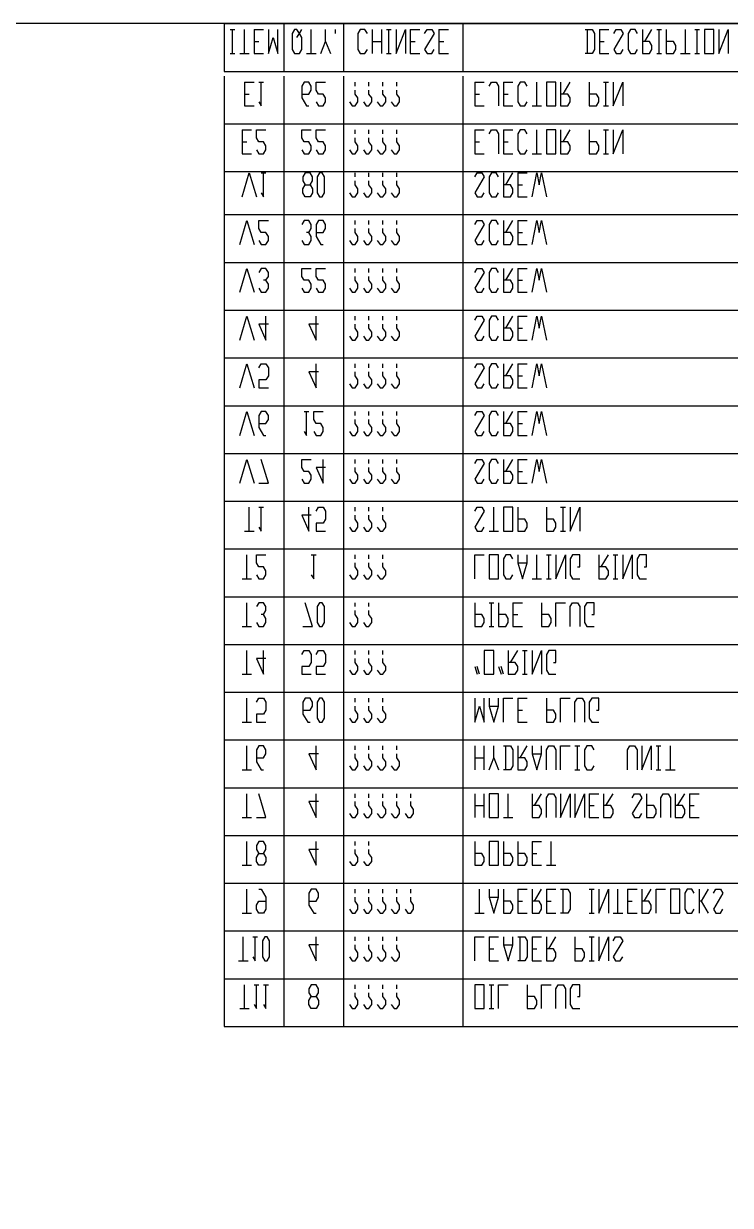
# Model space of a CAD drawing. Header units: millimetres. Extents: x -1 to 1014, y -756 to 757.
# Drawn here: x 664.6 to 760, y 597.2 to 756.7 of the extents above; entities that cross this region are included whole.
import ezdxf

# ---------------------------------------------------------------- set-up
doc = ezdxf.new("R2010")
doc.units = ezdxf.units.MM

# ---------------------------------------------------------------- blocks, each defined once
blk = doc.blocks.new('blockName2')
for points in [[(10.0392, 11.2879), (1013.96, 11.2879), (1013.96, 756.712), (10.0392, 756.712), (10.0392, 11.2879)], [(691.683, 756.712), (852.822, 756.712)], [(691.683, 756.712), (691.683, 750.267)], [(699.74, 756.712), (699.74, 750.267)], [(707.797, 756.712), (707.797, 750.267)], [(723.91, 756.712), (723.91, 750.267)], [(692.488, 755.906), (693.133, 755.906)], [(692.811, 752.684), (692.811, 755.906)], [(694.422, 752.684), (694.422, 755.906)], [(695.711, 755.906), (695.711, 752.684), (697, 752.684)], [(695.711, 755.906), (697, 755.906)], [(697.645, 755.906), (697.645, 752.684), (698.289, 754.832), (698.934, 752.684), (698.934, 755.906)], [(701.512, 754.832), (701.834, 755.369), (701.512, 755.906), (701.19, 755.906), (700.868, 755.369), (700.868, 753.221), (701.19, 752.684), (701.834, 752.684), (702.157, 753.221), (702.157, 754.832), (701.834, 755.369), (702.157, 755.906)], [(703.446, 752.684), (703.446, 755.906)], [(704.735, 752.684), (705.379, 754.295), (705.379, 755.906)], [(706.669, 755.906), (706.669, 755.369)], [(711.019, 755.369), (710.697, 755.906), (710.053, 755.906), (709.73, 755.369), (709.73, 753.221), (710.053, 752.684), (710.697, 752.684), (711.019, 753.221)], [(711.664, 755.906), (711.664, 752.684)], [(712.953, 752.684), (712.953, 755.906)], [(713.598, 755.906), (714.242, 755.906)], [(713.92, 752.684), (713.92, 755.906)], [(714.887, 755.906), (714.887, 752.684), (716.176, 755.906), (716.176, 752.684)], [(716.82, 755.906), (716.82, 752.684), (718.109, 752.684)], [(716.82, 755.906), (718.109, 755.906)], [(718.754, 755.369), (719.076, 755.906), (719.721, 755.906), (720.043, 755.369), (718.754, 753.221), (719.076, 752.684), (719.721, 752.684), (720.043, 753.221)], [(720.688, 755.906), (720.688, 752.684), (721.977, 752.684)], [(720.688, 755.906), (721.977, 755.906)], [(740.427, 755.906), (741.394, 755.906), (741.716, 755.369), (741.716, 753.221), (741.394, 752.684), (740.427, 752.684)], [(740.75, 752.684), (740.75, 755.906)], [(742.361, 755.906), (742.361, 752.684), (743.65, 752.684)], [(742.361, 755.906), (743.65, 755.906)], [(744.295, 755.369), (744.617, 755.906), (745.261, 755.906), (745.584, 755.369), (744.295, 753.221), (744.617, 752.684), (745.261, 752.684), (745.584, 753.221)], [(747.517, 755.369), (747.195, 755.906), (746.551, 755.906), (746.228, 755.369), (746.228, 753.221), (746.551, 752.684), (747.195, 752.684), (747.517, 753.221)], [(748.162, 755.906), (748.162, 752.684), (749.129, 752.684), (749.451, 753.221), (749.451, 753.758), (749.129, 754.295), (748.162, 754.295)], [(748.484, 754.295), (749.451, 755.906)], [(750.096, 755.906), (750.74, 755.906)], [(750.418, 752.684), (750.418, 755.906)], [(751.385, 755.906), (751.385, 752.684), (752.352, 752.684), (752.674, 753.221), (752.674, 753.758), (752.352, 754.295), (751.385, 754.295)], [(753.963, 752.684), (753.963, 755.906)], [(755.252, 755.906), (755.897, 755.906)], [(755.574, 752.684), (755.574, 755.906)], [(756.541, 755.906), (756.541, 752.684), (757.83, 752.684), (757.83, 755.906), (756.541, 755.906)], [(758.475, 755.906), (758.475, 752.684), (759.764, 755.906), (759.764, 752.684)], [(695.711, 754.295), (696.356, 754.295)], [(705.379, 754.295), (706.024, 752.684)], [(711.664, 754.295), (712.953, 754.295)], [(716.82, 754.295), (717.465, 754.295)], [(720.688, 754.295), (721.332, 754.295)], [(742.361, 754.295), (743.005, 754.295)], [(692.488, 752.684), (693.133, 752.684)], [(693.777, 752.684), (695.067, 752.684)], [(702.801, 752.684), (704.09, 752.684)], [(713.598, 752.684), (714.242, 752.684)], [(750.096, 752.684), (750.74, 752.684)], [(753.318, 752.684), (754.607, 752.684)], [(755.252, 752.684), (755.897, 752.684)], [(691.683, 750.267), (852.822, 750.267)], [(691.683, 749.631), (691.683, 743.185)], [(694.422, 748.825), (694.422, 745.602), (695.711, 745.602)], [(694.422, 748.825), (695.711, 748.825)], [(696.356, 746.139), (696.678, 745.602), (696.678, 748.825)], [(696.356, 748.825), (697, 748.825)], [(699.74, 749.631), (699.74, 743.185)], [(702.157, 747.214), (703.124, 747.214), (703.446, 747.751), (703.446, 748.288), (703.124, 748.825), (702.479, 748.825), (702.157, 748.288), (702.157, 746.676), (702.801, 745.602), (703.124, 745.602)], [(704.09, 746.139), (704.413, 745.602), (705.057, 745.602), (705.379, 746.139), (705.379, 746.676), (705.057, 747.214), (704.413, 747.214), (704.09, 747.751), (704.09, 748.825), (705.379, 748.825)], [(707.797, 749.631), (707.797, 743.185)], [(709.354, 748.288), (709.354, 748.825)], [(711.234, 748.288), (711.234, 748.825)], [(713.114, 748.288), (713.114, 748.825)], [(714.994, 748.288), (714.994, 748.825)], [(723.91, 749.631), (723.91, 743.185)], [(725.522, 748.825), (725.522, 745.602), (726.811, 745.602)], [(725.522, 748.825), (726.811, 748.825)], [(727.456, 748.288), (727.778, 748.825), (728.422, 748.825), (728.745, 748.288), (728.745, 745.602)], [(729.389, 748.825), (729.389, 745.602), (730.678, 745.602)], [(729.389, 748.825), (730.678, 748.825)], [(732.612, 748.288), (732.29, 748.825), (731.645, 748.825), (731.323, 748.288), (731.323, 746.139), (731.645, 745.602), (732.29, 745.602), (732.612, 746.139)], [(733.901, 745.602), (733.901, 748.825)], [(735.19, 748.825), (735.19, 745.602), (736.479, 745.602), (736.479, 748.825), (735.19, 748.825)], [(737.124, 748.825), (737.124, 745.602), (738.091, 745.602), (738.413, 746.139), (738.413, 746.676), (738.091, 747.214), (737.124, 747.214)], [(737.446, 747.214), (738.413, 748.825)], [(740.991, 748.825), (740.991, 745.602), (741.958, 745.602), (742.28, 746.139), (742.28, 746.676), (741.958, 747.214), (740.991, 747.214)], [(742.925, 748.825), (743.569, 748.825)], [(743.247, 745.602), (743.247, 748.825)], [(744.214, 748.825), (744.214, 745.602), (745.503, 748.825), (745.503, 745.602)], [(694.422, 747.214), (695.067, 747.214)], [(708.602, 746.139), (708.978, 745.602), (709.354, 745.602), (709.73, 746.139), (709.73, 746.676), (709.354, 747.214), (709.354, 747.751)], [(710.482, 746.139), (710.858, 745.602), (711.234, 745.602), (711.61, 746.139), (711.61, 746.676), (711.234, 747.214), (711.234, 747.751)], [(712.362, 746.139), (712.738, 745.602), (713.114, 745.602), (713.49, 746.139), (713.49, 746.676), (713.114, 747.214), (713.114, 747.751)], [(714.242, 746.139), (714.618, 745.602), (714.994, 745.602), (715.37, 746.139), (715.37, 746.676), (714.994, 747.214), (714.994, 747.751)], [(725.522, 747.214), (726.166, 747.214)], [(729.389, 747.214), (730.034, 747.214)], [(733.257, 745.602), (734.546, 745.602)], [(742.925, 745.602), (743.569, 745.602)], [(691.683, 743.185), (852.822, 743.185)], [(691.683, 743.185), (691.683, 736.74)], [(694.1, 742.379), (694.1, 739.157), (695.389, 739.157)], [(694.1, 742.379), (695.389, 742.379)], [(696.033, 739.694), (696.356, 739.157), (697, 739.157), (697.323, 739.694), (697.323, 740.231), (697, 740.768), (696.356, 740.768), (696.033, 741.305), (696.033, 742.379), (697.323, 742.379)], [(699.74, 743.185), (699.74, 736.74)], [(702.157, 739.694), (702.479, 739.157), (703.124, 739.157), (703.446, 739.694), (703.446, 740.231), (703.124, 740.768), (702.479, 740.768), (702.157, 741.305), (702.157, 742.379), (703.446, 742.379)], [(704.09, 739.694), (704.413, 739.157), (705.057, 739.157), (705.379, 739.694), (705.379, 740.231), (705.057, 740.768), (704.413, 740.768), (704.09, 741.305), (704.09, 742.379), (705.379, 742.379)], [(707.797, 743.185), (707.797, 736.74)], [(709.354, 741.842), (709.354, 742.379)], [(711.234, 741.842), (711.234, 742.379)], [(713.114, 741.842), (713.114, 742.379)], [(714.994, 741.842), (714.994, 742.379)], [(723.91, 743.185), (723.91, 736.74)], [(725.522, 742.379), (725.522, 739.157), (726.811, 739.157)], [(725.522, 742.379), (726.811, 742.379)], [(727.456, 741.842), (727.778, 742.379), (728.422, 742.379), (728.745, 741.842), (728.745, 739.157)], [(729.389, 742.379), (729.389, 739.157), (730.678, 739.157)], [(729.389, 742.379), (730.678, 742.379)], [(732.612, 741.842), (732.29, 742.379), (731.645, 742.379), (731.323, 741.842), (731.323, 739.694), (731.645, 739.157), (732.29, 739.157), (732.612, 739.694)], [(733.901, 739.157), (733.901, 742.379)], [(735.19, 742.379), (735.19, 739.157), (736.479, 739.157), (736.479, 742.379), (735.19, 742.379)], [(737.124, 742.379), (737.124, 739.157), (738.091, 739.157), (738.413, 739.694), (738.413, 740.231), (738.091, 740.768), (737.124, 740.768)], [(737.446, 740.768), (738.413, 742.379)], [(740.991, 742.379), (740.991, 739.157), (741.958, 739.157), (742.28, 739.694), (742.28, 740.231), (741.958, 740.768), (740.991, 740.768)], [(742.925, 742.379), (743.569, 742.379)], [(743.247, 739.157), (743.247, 742.379)], [(744.214, 742.379), (744.214, 739.157), (745.503, 742.379), (745.503, 739.157)], [(694.1, 740.768), (694.744, 740.768)], [(708.602, 739.694), (708.978, 739.157), (709.354, 739.157), (709.73, 739.694), (709.73, 740.231), (709.354, 740.768), (709.354, 741.305)], [(710.482, 739.694), (710.858, 739.157), (711.234, 739.157), (711.61, 739.694), (711.61, 740.231), (711.234, 740.768), (711.234, 741.305)], [(712.362, 739.694), (712.738, 739.157), (713.114, 739.157), (713.49, 739.694), (713.49, 740.231), (713.114, 740.768), (713.114, 741.305)], [(714.242, 739.694), (714.618, 739.157), (714.994, 739.157), (715.37, 739.694), (715.37, 740.231), (714.994, 740.768), (714.994, 741.305)], [(725.522, 740.768), (726.166, 740.768)], [(729.389, 740.768), (730.034, 740.768)], [(733.257, 739.157), (734.546, 739.157)], [(742.925, 739.157), (743.569, 739.157)], [(691.683, 737.375), (691.683, 730.93)], [(699.74, 737.375), (699.74, 730.93)], [(707.797, 737.375), (707.797, 730.93)], [(723.91, 737.375), (723.91, 730.93)], [(691.683, 736.74), (852.822, 736.74)], [(694.1, 733.347), (695.067, 736.57), (696.033, 733.347)], [(696.678, 733.884), (697, 733.347), (697, 736.57)], [(696.678, 736.57), (697.323, 736.57)], [(702.64, 736.57), (702.318, 736.033), (702.318, 735.495), (702.64, 734.958), (703.285, 734.958), (703.607, 734.421), (703.607, 733.884), (703.285, 733.347), (702.64, 733.347), (702.318, 733.884), (702.318, 734.421), (702.64, 734.958)], [(703.285, 734.958), (703.607, 735.495), (703.607, 736.033), (703.285, 736.57), (702.64, 736.57)], [(704.574, 736.57), (704.252, 736.033), (704.252, 733.884), (704.574, 733.347), (704.896, 733.347), (705.218, 733.884), (705.218, 736.033), (704.896, 736.57), (704.574, 736.57)], [(708.602, 733.884), (708.978, 733.347), (709.354, 733.347), (709.73, 733.884), (709.73, 734.421), (709.354, 734.958), (709.354, 735.495)], [(709.354, 736.033), (709.354, 736.57)], [(710.482, 733.884), (710.858, 733.347), (711.234, 733.347), (711.61, 733.884), (711.61, 734.421), (711.234, 734.958), (711.234, 735.495)], [(711.234, 736.033), (711.234, 736.57)], [(712.362, 733.884), (712.738, 733.347), (713.114, 733.347), (713.49, 733.884), (713.49, 734.421), (713.114, 734.958), (713.114, 735.495)], [(713.114, 736.033), (713.114, 736.57)], [(714.242, 733.884), (714.618, 733.347), (714.994, 733.347), (715.37, 733.884), (715.37, 734.421), (714.994, 734.958), (714.994, 735.495)], [(714.994, 736.033), (714.994, 736.57)], [(725.522, 736.033), (725.844, 736.57), (726.489, 736.57), (726.811, 736.033), (725.522, 733.884), (725.844, 733.347), (726.489, 733.347), (726.811, 733.884)], [(728.745, 736.033), (728.422, 736.57), (727.778, 736.57), (727.456, 736.033), (727.456, 733.884), (727.778, 733.347), (728.422, 733.347), (728.745, 733.884)], [(729.389, 736.57), (729.389, 733.347), (730.356, 733.347), (730.678, 733.884), (730.678, 734.421), (730.356, 734.958), (729.389, 734.958)], [(729.711, 734.958), (730.678, 736.57)], [(731.323, 736.57), (731.323, 733.347), (732.612, 733.347)], [(731.323, 736.57), (732.612, 736.57)], [(733.257, 733.347), (733.901, 736.57), (734.223, 734.958), (734.546, 736.57), (735.19, 733.347)], [(731.323, 734.958), (731.967, 734.958)], [(691.683, 730.93), (852.822, 730.93)], [(691.683, 730.93), (691.683, 724.484)], [(699.74, 730.93), (699.74, 724.484)], [(707.797, 730.93), (707.797, 724.484)], [(723.91, 730.93), (723.91, 724.484)], [(693.777, 726.901), (694.744, 730.124), (695.711, 726.901)], [(696.356, 727.439), (696.678, 726.901), (697.323, 726.901), (697.645, 727.439), (697.645, 727.976), (697.323, 728.513), (696.678, 728.513), (696.356, 729.05), (696.356, 730.124), (697.645, 730.124)], [(703.124, 728.513), (703.446, 729.05), (703.446, 729.587), (703.124, 730.124), (702.479, 730.124), (702.157, 729.587)], [(704.09, 728.513), (705.057, 728.513), (705.379, 729.05), (705.379, 729.587), (705.057, 730.124), (704.413, 730.124), (704.09, 729.587), (704.09, 727.976), (704.735, 726.901), (705.057, 726.901)], [(708.602, 727.439), (708.978, 726.901), (709.354, 726.901), (709.73, 727.439), (709.73, 727.976), (709.354, 728.513), (709.354, 729.05)], [(709.354, 729.587), (709.354, 730.124)], [(710.482, 727.439), (710.858, 726.901), (711.234, 726.901), (711.61, 727.439), (711.61, 727.976), (711.234, 728.513), (711.234, 729.05)], [(711.234, 729.587), (711.234, 730.124)], [(712.362, 727.439), (712.738, 726.901), (713.114, 726.901), (713.49, 727.439), (713.49, 727.976), (713.114, 728.513), (713.114, 729.05)], [(713.114, 729.587), (713.114, 730.124)], [(714.242, 727.439), (714.618, 726.901), (714.994, 726.901), (715.37, 727.439), (715.37, 727.976), (714.994, 728.513), (714.994, 729.05)], [(714.994, 729.587), (714.994, 730.124)], [(725.522, 729.587), (725.844, 730.124), (726.489, 730.124), (726.811, 729.587), (725.522, 727.439), (725.844, 726.901), (726.489, 726.901), (726.811, 727.439)], [(728.745, 729.587), (728.422, 730.124), (727.778, 730.124), (727.456, 729.587), (727.456, 727.439), (727.778, 726.901), (728.422, 726.901), (728.745, 727.439)], [(729.389, 730.124), (729.389, 726.901), (730.356, 726.901), (730.678, 727.439), (730.678, 727.976), (730.356, 728.513), (729.389, 728.513)], [(729.711, 728.513), (730.678, 730.124)], [(731.323, 730.124), (731.323, 726.901), (732.612, 726.901)], [(731.323, 730.124), (732.612, 730.124)], [(733.257, 726.901), (733.901, 730.124), (734.223, 728.513), (734.546, 730.124), (735.19, 726.901)], [(702.157, 727.439), (702.479, 726.901), (703.124, 726.901), (703.446, 727.439), (703.446, 727.976), (703.124, 728.513), (702.801, 728.513)], [(731.323, 728.513), (731.967, 728.513)], [(691.683, 724.484), (852.822, 724.484)], [(691.683, 724.484), (691.683, 718.039)], [(699.74, 724.484), (699.74, 718.039)], [(707.797, 724.484), (707.797, 718.039)], [(723.91, 724.484), (723.91, 718.039)], [(693.777, 720.456), (694.744, 723.679), (695.711, 720.456)], [(697.323, 722.067), (697.645, 722.604), (697.645, 723.141), (697.323, 723.679), (696.678, 723.679), (696.356, 723.141)], [(702.157, 720.993), (702.479, 720.456), (703.124, 720.456), (703.446, 720.993), (703.446, 721.53), (703.124, 722.067), (702.479, 722.067), (702.157, 722.604), (702.157, 723.679), (703.446, 723.679)], [(704.09, 720.993), (704.413, 720.456), (705.057, 720.456), (705.379, 720.993), (705.379, 721.53), (705.057, 722.067), (704.413, 722.067), (704.09, 722.604), (704.09, 723.679), (705.379, 723.679)], [(708.602, 720.993), (708.978, 720.456), (709.354, 720.456), (709.73, 720.993), (709.73, 721.53), (709.354, 722.067), (709.354, 722.604)], [(709.354, 723.141), (709.354, 723.679)], [(710.482, 720.993), (710.858, 720.456), (711.234, 720.456), (711.61, 720.993), (711.61, 721.53), (711.234, 722.067), (711.234, 722.604)], [(711.234, 723.141), (711.234, 723.679)], [(712.362, 720.993), (712.738, 720.456), (713.114, 720.456), (713.49, 720.993), (713.49, 721.53), (713.114, 722.067), (713.114, 722.604)], [(713.114, 723.141), (713.114, 723.679)], [(714.242, 720.993), (714.618, 720.456), (714.994, 720.456), (715.37, 720.993), (715.37, 721.53), (714.994, 722.067), (714.994, 722.604)], [(714.994, 723.141), (714.994, 723.679)], [(725.522, 723.141), (725.844, 723.679), (726.489, 723.679), (726.811, 723.141), (725.522, 720.993), (725.844, 720.456), (726.489, 720.456), (726.811, 720.993)], [(728.745, 723.141), (728.422, 723.679), (727.778, 723.679), (727.456, 723.141), (727.456, 720.993), (727.778, 720.456), (728.422, 720.456), (728.745, 720.993)], [(729.389, 723.679), (729.389, 720.456), (730.356, 720.456), (730.678, 720.993), (730.678, 721.53), (730.356, 722.067), (729.389, 722.067)], [(729.711, 722.067), (730.678, 723.679)], [(731.323, 723.679), (731.323, 720.456), (732.612, 720.456)], [(731.323, 723.679), (732.612, 723.679)], [(733.257, 720.456), (733.901, 723.679), (734.223, 722.067), (734.546, 723.679), (735.19, 720.456)], [(696.356, 720.993), (696.678, 720.456), (697.323, 720.456), (697.645, 720.993), (697.645, 721.53), (697.323, 722.067), (697, 722.067)], [(731.323, 722.067), (731.967, 722.067)], [(691.683, 718.039), (852.822, 718.039)], [(691.683, 718.039), (691.683, 711.593)], [(699.74, 718.039), (699.74, 711.593)], [(707.797, 718.039), (707.797, 711.593)], [(723.91, 718.039), (723.91, 711.593)], [(693.777, 714.01), (694.744, 717.233), (695.711, 714.01)], [(697.645, 716.159), (696.356, 716.159), (697.323, 714.01), (697.323, 717.233)], [(704.413, 716.159), (703.124, 716.159), (704.09, 714.01), (704.09, 717.233)], [(708.602, 714.547), (708.978, 714.01), (709.354, 714.01), (709.73, 714.547), (709.73, 715.085), (709.354, 715.622), (709.354, 716.159)], [(709.354, 716.696), (709.354, 717.233)], [(710.482, 714.547), (710.858, 714.01), (711.234, 714.01), (711.61, 714.547), (711.61, 715.085), (711.234, 715.622), (711.234, 716.159)], [(711.234, 716.696), (711.234, 717.233)], [(712.362, 714.547), (712.738, 714.01), (713.114, 714.01), (713.49, 714.547), (713.49, 715.085), (713.114, 715.622), (713.114, 716.159)], [(713.114, 716.696), (713.114, 717.233)], [(714.242, 714.547), (714.618, 714.01), (714.994, 714.01), (715.37, 714.547), (715.37, 715.085), (714.994, 715.622), (714.994, 716.159)], [(714.994, 716.696), (714.994, 717.233)], [(725.522, 716.696), (725.844, 717.233), (726.489, 717.233), (726.811, 716.696), (725.522, 714.547), (725.844, 714.01), (726.489, 714.01), (726.811, 714.547)], [(728.745, 716.696), (728.422, 717.233), (727.778, 717.233), (727.456, 716.696), (727.456, 714.547), (727.778, 714.01), (728.422, 714.01), (728.745, 714.547)], [(729.389, 717.233), (729.389, 714.01), (730.356, 714.01), (730.678, 714.547), (730.678, 715.085), (730.356, 715.622), (729.389, 715.622)], [(729.711, 715.622), (730.678, 717.233)], [(731.323, 717.233), (731.323, 714.01), (732.612, 714.01)], [(731.323, 717.233), (732.612, 717.233)], [(733.257, 714.01), (733.901, 717.233), (734.223, 715.622), (734.546, 717.233), (735.19, 714.01)], [(731.323, 715.622), (731.967, 715.622)], [(691.683, 711.593), (852.822, 711.593)], [(691.683, 711.593), (691.683, 705.148)], [(699.74, 711.593), (699.74, 705.148)], [(707.797, 711.593), (707.797, 705.148)], [(723.91, 711.593), (723.91, 705.148)], [(693.777, 707.565), (694.744, 710.787), (695.711, 707.565)], [(696.356, 710.25), (696.678, 710.787), (697.323, 710.787), (697.645, 710.25), (697.645, 709.176), (697.323, 708.639), (696.356, 708.639), (696.356, 707.565), (697.645, 707.565)], [(704.413, 709.713), (703.124, 709.713), (704.09, 707.565), (704.09, 710.787)], [(709.354, 710.25), (709.354, 710.787)], [(711.234, 710.25), (711.234, 710.787)], [(713.114, 710.25), (713.114, 710.787)], [(714.994, 710.25), (714.994, 710.787)], [(725.522, 710.25), (725.844, 710.787), (726.489, 710.787), (726.811, 710.25), (725.522, 708.102), (725.844, 707.565), (726.489, 707.565), (726.811, 708.102)], [(728.745, 710.25), (728.422, 710.787), (727.778, 710.787), (727.456, 710.25), (727.456, 708.102), (727.778, 707.565), (728.422, 707.565), (728.745, 708.102)], [(729.389, 710.787), (729.389, 707.565), (730.356, 707.565), (730.678, 708.102), (730.678, 708.639), (730.356, 709.176), (729.389, 709.176)], [(729.711, 709.176), (730.678, 710.787)], [(731.323, 710.787), (731.323, 707.565), (732.612, 707.565)], [(731.323, 710.787), (732.612, 710.787)], [(733.257, 707.565), (733.901, 710.787), (734.223, 709.176), (734.546, 710.787), (735.19, 707.565)], [(708.602, 708.102), (708.978, 707.565), (709.354, 707.565), (709.73, 708.102), (709.73, 708.639), (709.354, 709.176), (709.354, 709.713)], [(710.482, 708.102), (710.858, 707.565), (711.234, 707.565), (711.61, 708.102), (711.61, 708.639), (711.234, 709.176), (711.234, 709.713)], [(712.362, 708.102), (712.738, 707.565), (713.114, 707.565), (713.49, 708.102), (713.49, 708.639), (713.114, 709.176), (713.114, 709.713)], [(714.242, 708.102), (714.618, 707.565), (714.994, 707.565), (715.37, 708.102), (715.37, 708.639), (714.994, 709.176), (714.994, 709.713)], [(731.323, 709.176), (731.967, 709.176)], [(691.683, 705.148), (852.822, 705.148)], [(691.683, 705.148), (691.683, 698.702)], [(699.74, 705.148), (699.74, 698.702)], [(707.797, 705.148), (707.797, 698.702)], [(723.91, 705.148), (723.91, 698.702)], [(693.777, 701.119), (694.744, 704.342), (695.711, 701.119)], [(696.356, 702.731), (697.323, 702.731), (697.645, 703.268), (697.645, 703.805), (697.323, 704.342), (696.678, 704.342), (696.356, 703.805), (696.356, 702.193), (697, 701.119), (697.323, 701.119)], [(702.479, 701.656), (702.801, 701.119), (702.801, 704.342)], [(702.479, 704.342), (703.124, 704.342)], [(703.768, 701.656), (704.09, 701.119), (704.735, 701.119), (705.057, 701.656), (705.057, 702.193), (704.735, 702.731), (704.09, 702.731), (703.768, 703.268), (703.768, 704.342), (705.057, 704.342)], [(709.354, 703.805), (709.354, 704.342)], [(711.234, 703.805), (711.234, 704.342)], [(713.114, 703.805), (713.114, 704.342)], [(714.994, 703.805), (714.994, 704.342)], [(725.522, 703.805), (725.844, 704.342), (726.489, 704.342), (726.811, 703.805), (725.522, 701.656), (725.844, 701.119), (726.489, 701.119), (726.811, 701.656)], [(728.745, 703.805), (728.422, 704.342), (727.778, 704.342), (727.456, 703.805), (727.456, 701.656), (727.778, 701.119), (728.422, 701.119), (728.745, 701.656)], [(729.389, 704.342), (729.389, 701.119), (730.356, 701.119), (730.678, 701.656), (730.678, 702.193), (730.356, 702.731), (729.389, 702.731)], [(729.711, 702.731), (730.678, 704.342)], [(731.323, 704.342), (731.323, 701.119), (732.612, 701.119)], [(731.323, 704.342), (732.612, 704.342)], [(733.257, 701.119), (733.901, 704.342), (734.223, 702.731), (734.546, 704.342), (735.19, 701.119)], [(708.602, 701.656), (708.978, 701.119), (709.354, 701.119), (709.73, 701.656), (709.73, 702.193), (709.354, 702.731), (709.354, 703.268)], [(710.482, 701.656), (710.858, 701.119), (711.234, 701.119), (711.61, 701.656), (711.61, 702.193), (711.234, 702.731), (711.234, 703.268)], [(712.362, 701.656), (712.738, 701.119), (713.114, 701.119), (713.49, 701.656), (713.49, 702.193), (713.114, 702.731), (713.114, 703.268)], [(714.242, 701.656), (714.618, 701.119), (714.994, 701.119), (715.37, 701.656), (715.37, 702.193), (714.994, 702.731), (714.994, 703.268)], [(731.323, 702.731), (731.967, 702.731)], [(691.683, 698.702), (691.683, 692.256)], [(691.683, 698.702), (852.822, 698.702)], [(699.74, 698.702), (699.74, 692.256)], [(707.797, 698.702), (707.797, 692.256)], [(723.91, 698.702), (723.91, 692.256)], [(693.777, 694.674), (694.744, 697.896), (695.711, 694.674)], [(696.356, 694.674), (697.645, 694.674), (696.678, 697.896)], [(702.157, 695.211), (702.479, 694.674), (703.124, 694.674), (703.446, 695.211), (703.446, 695.748), (703.124, 696.285), (702.479, 696.285), (702.157, 696.822), (702.157, 697.896), (703.446, 697.896)], [(705.379, 696.822), (704.09, 696.822), (705.057, 694.674), (705.057, 697.896)], [(709.354, 697.359), (709.354, 697.896)], [(711.234, 697.359), (711.234, 697.896)], [(713.114, 697.359), (713.114, 697.896)], [(714.994, 697.359), (714.994, 697.896)], [(725.522, 697.359), (725.844, 697.896), (726.489, 697.896), (726.811, 697.359), (725.522, 695.211), (725.844, 694.674), (726.489, 694.674), (726.811, 695.211)], [(728.745, 697.359), (728.422, 697.896), (727.778, 697.896), (727.456, 697.359), (727.456, 695.211), (727.778, 694.674), (728.422, 694.674), (728.745, 695.211)], [(729.389, 697.896), (729.389, 694.674), (730.356, 694.674), (730.678, 695.211), (730.678, 695.748), (730.356, 696.285), (729.389, 696.285)], [(729.711, 696.285), (730.678, 697.896)], [(731.323, 697.896), (731.323, 694.674), (732.612, 694.674)], [(731.323, 697.896), (732.612, 697.896)], [(733.257, 694.674), (733.901, 697.896), (734.223, 696.285), (734.546, 697.896), (735.19, 694.674)], [(708.602, 695.211), (708.978, 694.674), (709.354, 694.674), (709.73, 695.211), (709.73, 695.748), (709.354, 696.285), (709.354, 696.822)], [(710.482, 695.211), (710.858, 694.674), (711.234, 694.674), (711.61, 695.211), (711.61, 695.748), (711.234, 696.285), (711.234, 696.822)], [(712.362, 695.211), (712.738, 694.674), (713.114, 694.674), (713.49, 695.211), (713.49, 695.748), (713.114, 696.285), (713.114, 696.822)], [(714.242, 695.211), (714.618, 694.674), (714.994, 694.674), (715.37, 695.211), (715.37, 695.748), (714.994, 696.285), (714.994, 696.822)], [(731.323, 696.285), (731.967, 696.285)], [(691.683, 692.256), (852.822, 692.256)], [(691.683, 692.256), (691.683, 685.811)], [(699.74, 692.256), (699.74, 685.811)], [(707.797, 692.256), (707.797, 685.811)], [(723.91, 692.256), (723.91, 685.811)], [(695.067, 688.228), (695.067, 691.451)], [(696.356, 688.765), (696.678, 688.228), (696.678, 691.451)], [(696.356, 691.451), (697, 691.451)], [(703.446, 690.377), (702.157, 690.377), (703.124, 688.228), (703.124, 691.451)], [(704.09, 690.914), (704.413, 691.451), (705.057, 691.451), (705.379, 690.914), (705.379, 689.839), (705.057, 689.302), (704.09, 689.302), (704.09, 688.228), (705.379, 688.228)], [(709.354, 690.914), (709.354, 691.451)], [(711.234, 690.914), (711.234, 691.451)], [(713.114, 690.914), (713.114, 691.451)], [(725.522, 690.914), (725.844, 691.451), (726.489, 691.451), (726.811, 690.914), (725.522, 688.765), (725.844, 688.228), (726.489, 688.228), (726.811, 688.765)], [(728.1, 688.228), (728.1, 691.451)], [(729.389, 691.451), (729.389, 688.228), (730.678, 688.228), (730.678, 691.451), (729.389, 691.451)], [(731.323, 691.451), (731.323, 688.228), (732.29, 688.228), (732.612, 688.765), (732.612, 689.302), (732.29, 689.839), (731.323, 689.839)], [(735.19, 691.451), (735.19, 688.228), (736.157, 688.228), (736.479, 688.765), (736.479, 689.302), (736.157, 689.839), (735.19, 689.839)], [(737.124, 691.451), (737.768, 691.451)], [(737.446, 688.228), (737.446, 691.451)], [(738.413, 691.451), (738.413, 688.228), (739.702, 691.451), (739.702, 688.228)], [(708.602, 688.765), (708.978, 688.228), (709.354, 688.228), (709.73, 688.765), (709.73, 689.302), (709.354, 689.839), (709.354, 690.377)], [(710.482, 688.765), (710.858, 688.228), (711.234, 688.228), (711.61, 688.765), (711.61, 689.302), (711.234, 689.839), (711.234, 690.377)], [(712.362, 688.765), (712.738, 688.228), (713.114, 688.228), (713.49, 688.765), (713.49, 689.302), (713.114, 689.839), (713.114, 690.377)], [(694.422, 688.228), (695.711, 688.228)], [(727.456, 688.228), (728.745, 688.228)], [(737.124, 688.228), (737.768, 688.228)], [(691.683, 685.811), (691.683, 679.365)], [(691.683, 685.811), (852.822, 685.811)], [(694.744, 681.782), (694.744, 685.005)], [(696.033, 682.32), (696.356, 681.782), (697, 681.782), (697.323, 682.32), (697.323, 682.857), (697, 683.394), (696.356, 683.394), (696.033, 683.931), (696.033, 685.005), (697.323, 685.005)], [(699.74, 685.811), (699.74, 679.365)], [(703.446, 682.32), (703.768, 681.782), (703.768, 685.005)], [(703.446, 685.005), (704.09, 685.005)], [(707.797, 685.811), (707.797, 679.365)], [(709.354, 684.468), (709.354, 685.005)], [(711.234, 684.468), (711.234, 685.005)], [(713.114, 684.468), (713.114, 685.005)], [(723.91, 685.811), (723.91, 679.365)], [(725.522, 681.782), (725.522, 685.005), (726.811, 685.005)], [(727.456, 685.005), (727.456, 681.782), (728.745, 681.782), (728.745, 685.005), (727.456, 685.005)], [(730.678, 684.468), (730.356, 685.005), (729.711, 685.005), (729.389, 684.468), (729.389, 682.32), (729.711, 681.782), (730.356, 681.782), (730.678, 682.32)], [(731.323, 685.005), (731.323, 683.931), (731.967, 681.782), (732.612, 683.931), (732.612, 685.005)], [(733.901, 681.782), (733.901, 685.005)], [(735.19, 685.005), (735.835, 685.005)], [(735.513, 681.782), (735.513, 685.005)], [(736.479, 685.005), (736.479, 681.782), (737.768, 685.005), (737.768, 681.782)], [(739.38, 683.394), (739.702, 683.394), (739.702, 685.005), (738.735, 685.005), (738.413, 684.468), (738.413, 682.32), (738.735, 681.782), (739.702, 681.782)], [(742.28, 685.005), (742.28, 681.782), (743.247, 681.782), (743.569, 682.32), (743.569, 682.857), (743.247, 683.394), (742.28, 683.394)], [(742.603, 683.394), (743.569, 685.005)], [(744.214, 685.005), (744.859, 685.005)], [(744.536, 681.782), (744.536, 685.005)], [(745.503, 685.005), (745.503, 681.782), (746.792, 685.005), (746.792, 681.782)], [(748.404, 683.394), (748.726, 683.394), (748.726, 685.005), (747.759, 685.005), (747.437, 684.468), (747.437, 682.32), (747.759, 681.782), (748.726, 681.782)], [(708.602, 682.32), (708.978, 681.782), (709.354, 681.782), (709.73, 682.32), (709.73, 682.857), (709.354, 683.394), (709.354, 683.931)], [(710.482, 682.32), (710.858, 681.782), (711.234, 681.782), (711.61, 682.32), (711.61, 682.857), (711.234, 683.394), (711.234, 683.931)], [(712.362, 682.32), (712.738, 681.782), (713.114, 681.782), (713.49, 682.32), (713.49, 682.857), (713.114, 683.394), (713.114, 683.931)], [(731.323, 683.931), (732.612, 683.931)], [(694.1, 681.782), (695.389, 681.782)], [(733.257, 681.782), (734.546, 681.782)], [(735.19, 681.782), (735.835, 681.782)], [(744.214, 681.782), (744.859, 681.782)], [(691.683, 679.365), (691.683, 672.92)], [(691.683, 679.365), (852.822, 679.365)], [(694.744, 675.337), (694.744, 678.56)], [(697, 676.948), (697.323, 677.485), (697.323, 678.023), (697, 678.56), (696.356, 678.56), (696.033, 678.023)], [(699.74, 679.365), (699.74, 672.92)], [(702.318, 675.337), (703.607, 675.337), (702.64, 678.56)], [(704.574, 678.56), (704.252, 678.023), (704.252, 675.874), (704.574, 675.337), (704.896, 675.337), (705.218, 675.874), (705.218, 678.023), (704.896, 678.56), (704.574, 678.56)], [(707.797, 679.365), (707.797, 672.92)], [(709.354, 678.023), (709.354, 678.56)], [(711.234, 678.023), (711.234, 678.56)], [(723.91, 679.365), (723.91, 672.92)], [(725.522, 678.56), (725.522, 675.337), (726.489, 675.337), (726.811, 675.874), (726.811, 676.411), (726.489, 676.948), (725.522, 676.948)], [(727.456, 678.56), (728.1, 678.56)], [(727.778, 675.337), (727.778, 678.56)], [(728.745, 678.56), (728.745, 675.337), (729.711, 675.337), (730.034, 675.874), (730.034, 676.411), (729.711, 676.948), (728.745, 676.948)], [(730.678, 678.56), (730.678, 675.337), (731.967, 675.337)], [(730.678, 678.56), (731.967, 678.56)], [(734.546, 678.56), (734.546, 675.337), (735.513, 675.337), (735.835, 675.874), (735.835, 676.411), (735.513, 676.948), (734.546, 676.948)], [(736.479, 675.337), (736.479, 678.56), (737.768, 678.56)], [(738.413, 675.337), (738.413, 678.023), (738.735, 678.56), (739.38, 678.56), (739.702, 678.023), (739.702, 675.337)], [(741.314, 676.948), (741.636, 676.948), (741.636, 678.56), (740.669, 678.56), (740.347, 678.023), (740.347, 675.874), (740.669, 675.337), (741.636, 675.337)], [(696.033, 675.874), (696.356, 675.337), (697, 675.337), (697.323, 675.874), (697.323, 676.411), (697, 676.948), (696.678, 676.948)], [(708.602, 675.874), (708.978, 675.337), (709.354, 675.337), (709.73, 675.874), (709.73, 676.411), (709.354, 676.948), (709.354, 677.485)], [(710.482, 675.874), (710.858, 675.337), (711.234, 675.337), (711.61, 675.874), (711.61, 676.411), (711.234, 676.948), (711.234, 677.485)], [(730.678, 676.948), (731.323, 676.948)], [(694.1, 675.337), (695.389, 675.337)], [(727.456, 675.337), (728.1, 675.337)], [(691.683, 672.92), (691.683, 666.474)], [(691.683, 672.92), (852.822, 672.92)], [(694.744, 668.891), (694.744, 672.114)], [(697.323, 671.04), (696.033, 671.04), (697, 668.891), (697, 672.114)], [(699.74, 672.92), (699.74, 666.474)], [(702.157, 671.577), (702.479, 672.114), (703.124, 672.114), (703.446, 671.577), (703.446, 670.503), (703.124, 669.966), (702.157, 669.966), (702.157, 668.891), (703.446, 668.891)], [(704.09, 671.577), (704.413, 672.114), (705.057, 672.114), (705.379, 671.577), (705.379, 670.503), (705.057, 669.966), (704.09, 669.966), (704.09, 668.891), (705.379, 668.891)], [(707.797, 672.92), (707.797, 666.474)], [(709.354, 671.577), (709.354, 672.114)], [(711.234, 671.577), (711.234, 672.114)], [(713.114, 671.577), (713.114, 672.114)], [(723.91, 672.92), (723.91, 666.474)], [(726.811, 672.114), (726.811, 668.891), (728.1, 668.891), (728.1, 672.114), (726.811, 672.114)], [(730.034, 672.114), (730.034, 668.891), (731.001, 668.891), (731.323, 669.428), (731.323, 669.966), (731.001, 670.503), (730.034, 670.503)], [(730.356, 670.503), (731.323, 672.114)], [(731.967, 672.114), (732.612, 672.114)], [(732.29, 668.891), (732.29, 672.114)], [(733.257, 672.114), (733.257, 668.891), (734.546, 672.114), (734.546, 668.891)], [(736.157, 670.503), (736.479, 670.503), (736.479, 672.114), (735.513, 672.114), (735.19, 671.577), (735.19, 669.428), (735.513, 668.891), (736.479, 668.891)], [(708.602, 669.428), (708.978, 668.891), (709.354, 668.891), (709.73, 669.428), (709.73, 669.966), (709.354, 670.503), (709.354, 671.04)], [(710.482, 669.428), (710.858, 668.891), (711.234, 668.891), (711.61, 669.428), (711.61, 669.966), (711.234, 670.503), (711.234, 671.04)], [(712.362, 669.428), (712.738, 668.891), (713.114, 668.891), (713.49, 669.428), (713.49, 669.966), (713.114, 670.503), (713.114, 671.04)], [(725.522, 669.966), (725.844, 668.891)], [(726.166, 668.891), (725.844, 669.966)], [(728.745, 669.966), (729.067, 668.891)], [(729.389, 668.891), (729.067, 669.966)], [(694.1, 668.891), (695.389, 668.891)], [(731.967, 668.891), (732.612, 668.891)], [(691.683, 666.474), (852.822, 666.474)], [(691.683, 666.474), (691.683, 660.029)], [(694.744, 662.446), (694.744, 665.669)], [(696.033, 665.131), (696.356, 665.669), (697, 665.669), (697.323, 665.131), (697.323, 664.057), (697, 663.52), (696.033, 663.52), (696.033, 662.446), (697.323, 662.446)], [(699.74, 666.474), (699.74, 660.029)], [(702.318, 664.057), (703.285, 664.057), (703.607, 664.594), (703.607, 665.131), (703.285, 665.669), (702.64, 665.669), (702.318, 665.131), (702.318, 663.52), (702.962, 662.446), (703.285, 662.446)], [(704.574, 665.669), (704.252, 665.131), (704.252, 662.983), (704.574, 662.446), (704.896, 662.446), (705.218, 662.983), (705.218, 665.131), (704.896, 665.669), (704.574, 665.669)], [(707.797, 666.474), (707.797, 660.029)], [(709.354, 665.131), (709.354, 665.669)], [(711.234, 665.131), (711.234, 665.669)], [(713.114, 665.131), (713.114, 665.669)], [(723.91, 666.474), (723.91, 660.029)], [(725.522, 665.669), (725.522, 662.446), (726.166, 664.594), (726.811, 662.446), (726.811, 665.669)], [(727.456, 665.669), (727.456, 664.594), (728.1, 662.446), (728.745, 664.594), (728.745, 665.669)], [(729.389, 662.446), (729.389, 665.669), (730.678, 665.669)], [(731.323, 665.669), (731.323, 662.446), (732.612, 662.446)], [(731.323, 665.669), (732.612, 665.669)], [(735.19, 665.669), (735.19, 662.446), (736.157, 662.446), (736.479, 662.983), (736.479, 663.52), (736.157, 664.057), (735.19, 664.057)], [(737.124, 662.446), (737.124, 665.669), (738.413, 665.669)], [(739.058, 662.446), (739.058, 665.131), (739.38, 665.669), (740.024, 665.669), (740.347, 665.131), (740.347, 662.446)], [(741.958, 664.057), (742.28, 664.057), (742.28, 665.669), (741.314, 665.669), (740.991, 665.131), (740.991, 662.983), (741.314, 662.446), (742.28, 662.446)], [(708.602, 662.983), (708.978, 662.446), (709.354, 662.446), (709.73, 662.983), (709.73, 663.52), (709.354, 664.057), (709.354, 664.594)], [(710.482, 662.983), (710.858, 662.446), (711.234, 662.446), (711.61, 662.983), (711.61, 663.52), (711.234, 664.057), (711.234, 664.594)], [(712.362, 662.983), (712.738, 662.446), (713.114, 662.446), (713.49, 662.983), (713.49, 663.52), (713.114, 664.057), (713.114, 664.594)], [(727.456, 664.594), (728.745, 664.594)], [(731.323, 664.057), (731.967, 664.057)], [(694.1, 662.446), (695.389, 662.446)], [(691.683, 660.029), (852.822, 660.029)], [(691.683, 660.029), (691.683, 653.583)], [(694.744, 656), (694.744, 659.223)], [(696.033, 657.612), (697, 657.612), (697.323, 658.149), (697.323, 658.686), (697, 659.223), (696.356, 659.223), (696.033, 658.686), (696.033, 657.074), (696.678, 656), (697, 656)], [(699.74, 660.029), (699.74, 653.583)], [(704.413, 658.149), (703.124, 658.149), (704.09, 656), (704.09, 659.223)], [(707.797, 660.029), (707.797, 653.583)], [(709.354, 658.686), (709.354, 659.223)], [(711.234, 658.686), (711.234, 659.223)], [(713.114, 658.686), (713.114, 659.223)], [(714.994, 658.686), (714.994, 659.223)], [(723.91, 660.029), (723.91, 653.583)], [(725.522, 659.223), (725.522, 656)], [(726.811, 656), (726.811, 659.223)], [(727.456, 656), (728.1, 657.612), (728.1, 659.223)], [(729.389, 659.223), (730.356, 659.223), (730.678, 658.686), (730.678, 656.537), (730.356, 656), (729.389, 656)], [(729.711, 656), (729.711, 659.223)], [(731.323, 659.223), (731.323, 656), (732.29, 656), (732.612, 656.537), (732.612, 657.074), (732.29, 657.612), (731.323, 657.612)], [(731.645, 657.612), (732.612, 659.223)], [(733.257, 659.223), (733.257, 658.149), (733.901, 656), (734.546, 658.149), (734.546, 659.223)], [(735.19, 656), (735.19, 658.686), (735.513, 659.223), (736.157, 659.223), (736.479, 658.686), (736.479, 656)], [(737.124, 656), (737.124, 659.223), (738.413, 659.223)], [(739.058, 659.223), (739.702, 659.223)], [(739.38, 656), (739.38, 659.223)], [(741.636, 658.686), (741.314, 659.223), (740.669, 659.223), (740.347, 658.686), (740.347, 656.537), (740.669, 656), (741.314, 656), (741.636, 656.537)], [(746.148, 656), (746.148, 658.686), (746.47, 659.223), (747.115, 659.223), (747.437, 658.686), (747.437, 656)], [(748.081, 659.223), (748.081, 656), (749.37, 659.223), (749.37, 656)], [(750.015, 659.223), (750.66, 659.223)], [(750.337, 656), (750.337, 659.223)], [(751.949, 656), (751.949, 659.223)], [(708.602, 656.537), (708.978, 656), (709.354, 656), (709.73, 656.537), (709.73, 657.074), (709.354, 657.612), (709.354, 658.149)], [(710.482, 656.537), (710.858, 656), (711.234, 656), (711.61, 656.537), (711.61, 657.074), (711.234, 657.612), (711.234, 658.149)], [(712.362, 656.537), (712.738, 656), (713.114, 656), (713.49, 656.537), (713.49, 657.074), (713.114, 657.612), (713.114, 658.149)], [(714.242, 656.537), (714.618, 656), (714.994, 656), (715.37, 656.537), (715.37, 657.074), (714.994, 657.612), (714.994, 658.149)], [(725.522, 657.612), (726.811, 657.612)], [(728.1, 657.612), (728.745, 656)], [(733.257, 658.149), (734.546, 658.149)], [(694.1, 656), (695.389, 656)], [(739.058, 656), (739.702, 656)], [(750.015, 656), (750.66, 656)], [(751.304, 656), (752.593, 656)], [(691.683, 653.583), (852.822, 653.583)], [(691.683, 653.583), (691.683, 647.138)], [(694.744, 649.555), (694.744, 652.777)], [(696.033, 649.555), (697.323, 649.555), (696.356, 652.777)], [(699.74, 653.583), (699.74, 647.138)], [(704.413, 651.703), (703.124, 651.703), (704.09, 649.555), (704.09, 652.777)], [(707.797, 653.583), (707.797, 647.138)], [(709.354, 652.24), (709.354, 652.777)], [(711.234, 652.24), (711.234, 652.777)], [(713.114, 652.24), (713.114, 652.777)], [(714.994, 652.24), (714.994, 652.777)], [(716.874, 652.24), (716.874, 652.777)], [(723.91, 653.583), (723.91, 647.138)], [(725.522, 652.777), (725.522, 649.555)], [(726.811, 649.555), (726.811, 652.777)], [(727.456, 652.777), (727.456, 649.555), (728.745, 649.555), (728.745, 652.777), (727.456, 652.777)], [(730.034, 649.555), (730.034, 652.777)], [(733.257, 652.777), (733.257, 649.555), (734.223, 649.555), (734.546, 650.092), (734.546, 650.629), (734.223, 651.166), (733.257, 651.166)], [(733.579, 651.166), (734.546, 652.777)], [(735.19, 649.555), (735.19, 652.24), (735.513, 652.777), (736.157, 652.777), (736.479, 652.24), (736.479, 649.555)], [(737.124, 652.777), (737.124, 649.555), (738.413, 652.777), (738.413, 649.555)], [(739.058, 652.777), (739.058, 649.555), (740.347, 652.777), (740.347, 649.555)], [(740.991, 652.777), (740.991, 649.555), (742.28, 649.555)], [(740.991, 652.777), (742.28, 652.777)], [(742.925, 652.777), (742.925, 649.555), (743.892, 649.555), (744.214, 650.092), (744.214, 650.629), (743.892, 651.166), (742.925, 651.166)], [(743.247, 651.166), (744.214, 652.777)], [(746.792, 652.24), (747.115, 652.777), (747.759, 652.777), (748.081, 652.24), (746.792, 650.092), (747.115, 649.555), (747.759, 649.555), (748.081, 650.092)], [(748.726, 652.777), (748.726, 649.555), (749.693, 649.555), (750.015, 650.092), (750.015, 650.629), (749.693, 651.166), (748.726, 651.166)], [(750.66, 649.555), (750.66, 652.24), (750.982, 652.777), (751.626, 652.777), (751.949, 652.24), (751.949, 649.555)], [(752.593, 652.777), (752.593, 649.555), (753.56, 649.555), (753.882, 650.092), (753.882, 650.629), (753.56, 651.166), (752.593, 651.166)], [(752.916, 651.166), (753.882, 652.777)], [(754.527, 652.777), (754.527, 649.555), (755.816, 649.555)], [(754.527, 652.777), (755.816, 652.777)], [(708.602, 650.092), (708.978, 649.555), (709.354, 649.555), (709.73, 650.092), (709.73, 650.629), (709.354, 651.166), (709.354, 651.703)], [(710.482, 650.092), (710.858, 649.555), (711.234, 649.555), (711.61, 650.092), (711.61, 650.629), (711.234, 651.166), (711.234, 651.703)], [(712.362, 650.092), (712.738, 649.555), (713.114, 649.555), (713.49, 650.092), (713.49, 650.629), (713.114, 651.166), (713.114, 651.703)], [(714.242, 650.092), (714.618, 649.555), (714.994, 649.555), (715.37, 650.092), (715.37, 650.629), (714.994, 651.166), (714.994, 651.703)], [(716.122, 650.092), (716.498, 649.555), (716.874, 649.555), (717.25, 650.092), (717.25, 650.629), (716.874, 651.166), (716.874, 651.703)], [(725.522, 651.166), (726.811, 651.166)], [(740.991, 651.166), (741.636, 651.166)], [(754.527, 651.166), (755.171, 651.166)], [(694.1, 649.555), (695.389, 649.555)], [(729.389, 649.555), (730.678, 649.555)], [(691.683, 647.138), (852.822, 647.138)], [(691.683, 647.138), (691.683, 640.692)], [(694.744, 643.109), (694.744, 646.332)], [(696.356, 646.332), (696.033, 645.795), (696.033, 645.258), (696.356, 644.72), (697, 644.72), (697.323, 644.183), (697.323, 643.646), (697, 643.109), (696.356, 643.109), (696.033, 643.646), (696.033, 644.183), (696.356, 644.72)], [(697, 644.72), (697.323, 645.258), (697.323, 645.795), (697, 646.332), (696.356, 646.332)], [(699.74, 647.138), (699.74, 640.692)], [(704.413, 645.258), (703.124, 645.258), (704.09, 643.109), (704.09, 646.332)], [(707.797, 647.138), (707.797, 640.692)], [(709.354, 645.795), (709.354, 646.332)], [(711.234, 645.795), (711.234, 646.332)], [(723.91, 647.138), (723.91, 640.692)], [(725.522, 646.332), (725.522, 643.109), (726.489, 643.109), (726.811, 643.646), (726.811, 644.183), (726.489, 644.72), (725.522, 644.72)], [(727.456, 646.332), (727.456, 643.109), (728.745, 643.109), (728.745, 646.332), (727.456, 646.332)], [(729.389, 646.332), (729.389, 643.109), (730.356, 643.109), (730.678, 643.646), (730.678, 644.183), (730.356, 644.72), (729.389, 644.72)], [(731.323, 646.332), (731.323, 643.109), (732.29, 643.109), (732.612, 643.646), (732.612, 644.183), (732.29, 644.72), (731.323, 644.72)], [(733.257, 646.332), (733.257, 643.109), (734.546, 643.109)], [(733.257, 646.332), (734.546, 646.332)], [(735.835, 643.109), (735.835, 646.332)], [(708.602, 643.646), (708.978, 643.109), (709.354, 643.109), (709.73, 643.646), (709.73, 644.183), (709.354, 644.72), (709.354, 645.258)], [(710.482, 643.646), (710.858, 643.109), (711.234, 643.109), (711.61, 643.646), (711.61, 644.183), (711.234, 644.72), (711.234, 645.258)], [(733.257, 644.72), (733.901, 644.72)], [(694.1, 643.109), (695.389, 643.109)], [(735.19, 643.109), (736.479, 643.109)], [(691.683, 640.692), (852.822, 640.692)], [(691.683, 640.692), (691.683, 634.246)], [(694.744, 636.664), (694.744, 639.886)], [(696.356, 639.886), (696.678, 639.886), (697.323, 638.812), (697.323, 637.201), (697, 636.664), (696.356, 636.664), (696.033, 637.201), (696.033, 637.738), (696.356, 638.275), (697.323, 638.275)], [(699.74, 640.692), (699.74, 634.246)], [(703.124, 638.275), (704.09, 638.275), (704.413, 638.812), (704.413, 639.349), (704.09, 639.886), (703.446, 639.886), (703.124, 639.349), (703.124, 637.738), (703.768, 636.664), (704.09, 636.664)], [(707.797, 640.692), (707.797, 634.246)], [(709.354, 639.349), (709.354, 639.886)], [(711.234, 639.349), (711.234, 639.886)], [(713.114, 639.349), (713.114, 639.886)], [(714.994, 639.349), (714.994, 639.886)], [(716.874, 639.349), (716.874, 639.886)], [(723.91, 640.692), (723.91, 634.246)], [(726.166, 636.664), (726.166, 639.886)], [(727.456, 639.886), (727.456, 638.812), (728.1, 636.664), (728.745, 638.812), (728.745, 639.886)], [(729.389, 639.886), (729.389, 636.664), (730.356, 636.664), (730.678, 637.201), (730.678, 637.738), (730.356, 638.275), (729.389, 638.275)], [(731.323, 639.886), (731.323, 636.664), (732.612, 636.664)], [(731.323, 639.886), (732.612, 639.886)], [(733.257, 639.886), (733.257, 636.664), (734.223, 636.664), (734.546, 637.201), (734.546, 637.738), (734.223, 638.275), (733.257, 638.275)], [(733.579, 638.275), (734.546, 639.886)], [(735.19, 639.886), (735.19, 636.664), (736.479, 636.664)], [(735.19, 639.886), (736.479, 639.886)], [(737.124, 639.886), (738.091, 639.886), (738.413, 639.349), (738.413, 637.201), (738.091, 636.664), (737.124, 636.664)], [(737.446, 636.664), (737.446, 639.886)], [(740.991, 639.886), (741.636, 639.886)], [(741.314, 636.664), (741.314, 639.886)], [(742.28, 639.886), (742.28, 636.664), (743.569, 639.886), (743.569, 636.664)], [(744.859, 636.664), (744.859, 639.886)], [(746.148, 639.886), (746.148, 636.664), (747.437, 636.664)], [(746.148, 639.886), (747.437, 639.886)], [(748.081, 639.886), (748.081, 636.664), (749.048, 636.664), (749.37, 637.201), (749.37, 637.738), (749.048, 638.275), (748.081, 638.275)], [(748.404, 638.275), (749.37, 639.886)], [(750.015, 636.664), (750.015, 639.886), (751.304, 639.886)], [(751.949, 639.886), (751.949, 636.664), (753.238, 636.664), (753.238, 639.886), (751.949, 639.886)], [(755.171, 639.349), (754.849, 639.886), (754.205, 639.886), (753.882, 639.349), (753.882, 637.201), (754.205, 636.664), (754.849, 636.664), (755.171, 637.201)], [(755.816, 639.886), (755.816, 636.664)], [(756.138, 638.275), (757.105, 639.886)], [(757.75, 639.349), (758.072, 639.886), (758.717, 639.886), (759.039, 639.349), (757.75, 637.201), (758.072, 636.664), (758.717, 636.664), (759.039, 637.201)], [(708.602, 637.201), (708.978, 636.664), (709.354, 636.664), (709.73, 637.201), (709.73, 637.738), (709.354, 638.275), (709.354, 638.812)], [(710.482, 637.201), (710.858, 636.664), (711.234, 636.664), (711.61, 637.201), (711.61, 637.738), (711.234, 638.275), (711.234, 638.812)], [(712.362, 637.201), (712.738, 636.664), (713.114, 636.664), (713.49, 637.201), (713.49, 637.738), (713.114, 638.275), (713.114, 638.812)], [(714.242, 637.201), (714.618, 636.664), (714.994, 636.664), (715.37, 637.201), (715.37, 637.738), (714.994, 638.275), (714.994, 638.812)], [(716.122, 637.201), (716.498, 636.664), (716.874, 636.664), (717.25, 637.201), (717.25, 637.738), (716.874, 638.275), (716.874, 638.812)], [(727.456, 638.812), (728.745, 638.812)], [(731.323, 638.275), (731.967, 638.275)], [(735.19, 638.275), (735.835, 638.275)], [(746.148, 638.275), (746.792, 638.275)], [(757.105, 636.664), (756.138, 638.275), (755.816, 638.275)], [(694.1, 636.664), (695.389, 636.664)], [(725.522, 636.664), (726.811, 636.664)], [(740.991, 636.664), (741.636, 636.664)], [(744.214, 636.664), (745.503, 636.664)], [(691.683, 634.246), (852.822, 634.246)], [(691.683, 634.246), (691.683, 627.801)], [(694.261, 630.218), (694.261, 633.441)], [(695.55, 630.755), (695.872, 630.218), (695.872, 633.441)], [(695.55, 633.441), (696.195, 633.441)], [(697.161, 633.441), (696.839, 632.904), (696.839, 630.755), (697.161, 630.218), (697.484, 630.218), (697.806, 630.755), (697.806, 632.904), (697.484, 633.441), (697.161, 633.441)], [(699.74, 634.246), (699.74, 627.801)], [(704.413, 632.366), (703.124, 632.366), (704.09, 630.218), (704.09, 633.441)], [(707.797, 634.246), (707.797, 627.801)], [(709.354, 632.904), (709.354, 633.441)], [(711.234, 632.904), (711.234, 633.441)], [(713.114, 632.904), (713.114, 633.441)], [(714.994, 632.904), (714.994, 633.441)], [(723.91, 634.246), (723.91, 627.801)], [(725.522, 630.218), (725.522, 633.441), (726.811, 633.441)], [(727.456, 633.441), (727.456, 630.218), (728.745, 630.218)], [(727.456, 633.441), (728.745, 633.441)], [(729.389, 633.441), (729.389, 632.366), (730.034, 630.218), (730.678, 632.366), (730.678, 633.441)], [(731.323, 633.441), (732.29, 633.441), (732.612, 632.904), (732.612, 630.755), (732.29, 630.218), (731.323, 630.218)], [(731.645, 630.218), (731.645, 633.441)], [(733.257, 633.441), (733.257, 630.218), (734.546, 630.218)], [(733.257, 633.441), (734.546, 633.441)], [(735.19, 633.441), (735.19, 630.218), (736.157, 630.218), (736.479, 630.755), (736.479, 631.292), (736.157, 631.829), (735.19, 631.829)], [(735.513, 631.829), (736.479, 633.441)], [(739.058, 633.441), (739.058, 630.218), (740.024, 630.218), (740.347, 630.755), (740.347, 631.292), (740.024, 631.829), (739.058, 631.829)], [(740.991, 633.441), (741.636, 633.441)], [(741.314, 630.218), (741.314, 633.441)], [(742.28, 633.441), (742.28, 630.218), (743.569, 633.441), (743.569, 630.218)], [(744.214, 632.904), (744.536, 633.441), (745.181, 633.441), (745.503, 632.904), (744.214, 630.755), (744.536, 630.218), (745.181, 630.218), (745.503, 630.755)], [(708.602, 630.755), (708.978, 630.218), (709.354, 630.218), (709.73, 630.755), (709.73, 631.292), (709.354, 631.829), (709.354, 632.366)], [(710.482, 630.755), (710.858, 630.218), (711.234, 630.218), (711.61, 630.755), (711.61, 631.292), (711.234, 631.829), (711.234, 632.366)], [(712.362, 630.755), (712.738, 630.218), (713.114, 630.218), (713.49, 630.755), (713.49, 631.292), (713.114, 631.829), (713.114, 632.366)], [(714.242, 630.755), (714.618, 630.218), (714.994, 630.218), (715.37, 630.755), (715.37, 631.292), (714.994, 631.829), (714.994, 632.366)], [(727.456, 631.829), (728.1, 631.829)], [(729.389, 632.366), (730.678, 632.366)], [(733.257, 631.829), (733.901, 631.829)], [(693.616, 630.218), (694.905, 630.218)], [(740.991, 630.218), (741.636, 630.218)], [(691.683, 627.801), (691.683, 621.355)], [(691.683, 627.801), (852.822, 627.801)], [(694.422, 623.772), (694.422, 626.995)], [(695.711, 624.31), (696.033, 623.772), (696.033, 626.995)], [(695.711, 626.995), (696.356, 626.995)], [(697, 624.31), (697.323, 623.772), (697.323, 626.995)], [(697, 626.995), (697.645, 626.995)], [(699.74, 627.801), (699.74, 621.355)], [(703.446, 626.995), (703.124, 626.458), (703.124, 625.921), (703.446, 625.384), (704.09, 625.384), (704.413, 624.847), (704.413, 624.31), (704.09, 623.772), (703.446, 623.772), (703.124, 624.31), (703.124, 624.847), (703.446, 625.384)], [(704.09, 625.384), (704.413, 625.921), (704.413, 626.458), (704.09, 626.995), (703.446, 626.995)], [(707.797, 627.801), (707.797, 621.355)], [(709.354, 626.458), (709.354, 626.995)], [(711.234, 626.458), (711.234, 626.995)], [(713.114, 626.458), (713.114, 626.995)], [(714.994, 626.458), (714.994, 626.995)], [(723.91, 627.801), (723.91, 621.355)], [(725.522, 626.995), (725.522, 623.772), (726.811, 623.772), (726.811, 626.995), (725.522, 626.995)], [(727.456, 626.995), (728.1, 626.995)], [(727.778, 623.772), (727.778, 626.995)], [(728.745, 623.772), (728.745, 626.995), (730.034, 626.995)], [(732.612, 626.995), (732.612, 623.772), (733.579, 623.772), (733.901, 624.31), (733.901, 624.847), (733.579, 625.384), (732.612, 625.384)], [(734.546, 623.772), (734.546, 626.995), (735.835, 626.995)], [(736.479, 623.772), (736.479, 626.458), (736.802, 626.995), (737.446, 626.995), (737.768, 626.458), (737.768, 623.772)], [(739.38, 625.384), (739.702, 625.384), (739.702, 626.995), (738.735, 626.995), (738.413, 626.458), (738.413, 624.31), (738.735, 623.772), (739.702, 623.772)], [(708.602, 624.31), (708.978, 623.772), (709.354, 623.772), (709.73, 624.31), (709.73, 624.847), (709.354, 625.384), (709.354, 625.921)], [(710.482, 624.31), (710.858, 623.772), (711.234, 623.772), (711.61, 624.31), (711.61, 624.847), (711.234, 625.384), (711.234, 625.921)], [(712.362, 624.31), (712.738, 623.772), (713.114, 623.772), (713.49, 624.31), (713.49, 624.847), (713.114, 625.384), (713.114, 625.921)], [(714.242, 624.31), (714.618, 623.772), (714.994, 623.772), (715.37, 624.31), (715.37, 624.847), (714.994, 625.384), (714.994, 625.921)], [(693.777, 623.772), (695.067, 623.772)], [(727.456, 623.772), (728.1, 623.772)], [(691.683, 621.355), (852.822, 621.355)]]:
    blk.add_lwpolyline(points)

msp = doc.modelspace()

# ---------------------------------------------------------------- block references
msp.add_blockref('blockName2', (0, 0))

doc.saveas('drawing.dxf')
